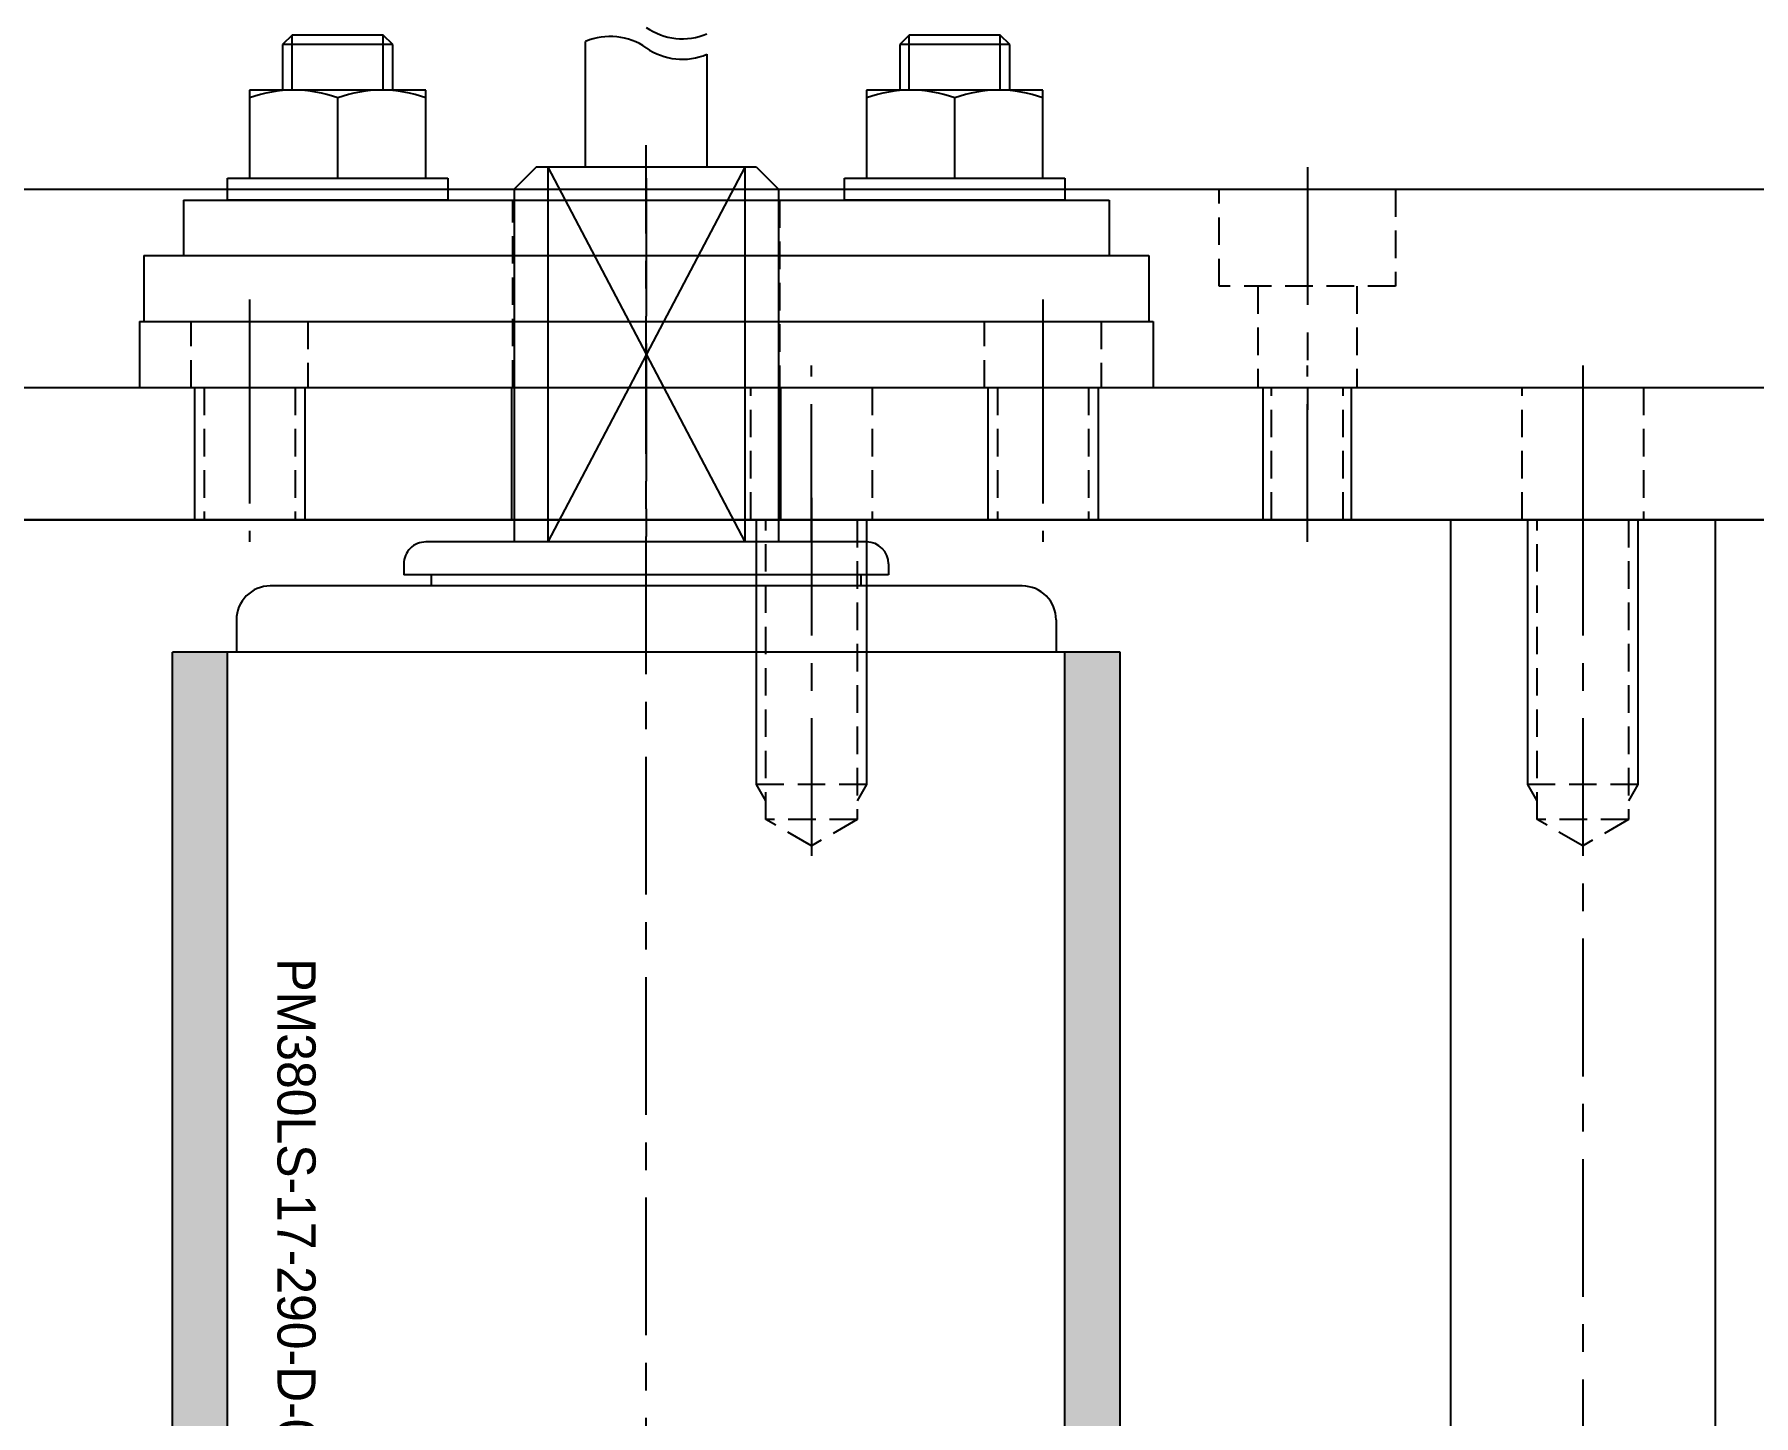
# Model space of a CAD drawing. Header units: inches. Extents: x 0 to 77285, y -118 to 40065.
# Drawn here: x 13172.4 to 13250.4, y 21823.4 to 21886.1 of the extents above; entities that cross this region are included whole.
import ezdxf
from ezdxf.enums import TextEntityAlignment as Align

# ---------------------------------------------------------------- set-up
doc = ezdxf.new("R2010")
doc.units = ezdxf.units.IN
doc.header["$LTSCALE"] = 5
doc.header["$MEASUREMENT"] = 0
doc.linetypes.add('CENTER', pattern=[2, 1.25, -0.25, 0.25, -0.25])
doc.linetypes.add('HIDDEN', pattern=[0.375, 0.25, -0.125])
for name, color, linetype in [('11', 1, 'CENTER'), ('22', 2, 'HIDDEN'), ('4', 4, 'Continuous'), ('44', 4, 'Continuous'), ('55', 5, 'Continuous'), ('77', 40, 'HIDDEN'), ('G', 231, 'Continuous'), ('T', 3, 'Continuous')]:
    doc.layers.add(name, color=color, linetype=linetype)
doc.styles.add('SCI', font='')
doc.styles.get('SCI').set_extended_font_data('Gulim')

# ---------------------------------------------------------------- blocks, each defined once
blk = doc.blocks.new('A$C42c8eb8e')
h = blk.add_hatch(color=256)
h.dxf.hatch_style = 1
h.paths.add_polyline_path([(295, -19), (5, -19), (5, -21.5), (295, -21.5)])
h.paths.add_polyline_path([(295, 21.5), (5, 21.5), (5, 19), (295, 19)])
for p, q in [((5, 21.5), (5, -21.5)), ((295, 21.5), (5, 21.5)), ((295, 19), (5, 19)), ((3.54, 18.6), (5, 18.6)), ((2, 17.06), (2, -17.06)), ((1, 11), (1.5, 11)), ((1.5, 11), (1.5, -11)), ((0, 10), (0, -10)), ((2, 9.75), (1.5, 9.75)), ((-17, 5), (-16, 6)), ((-16, 6), (0, 6)), ((-17, 5), (-17, -5)), ((-17, 4.472), (0, 4.472)), ((-17, -4.472), (0, 4.472)), ((-17, 4.472), (0, -4.472)), ((-22.128, 2.75), (-17, 2.75)), ((-17, -2.75), (-22.708, -2.75)), ((-17, -4.472), (0, -4.472)), ((-17, -5), (-16, -6)), ((-16, -6), (0, -6)), ((2, -9.75), (1.5, -9.75)), ((1, -11), (1.5, -11)), ((3.54, -18.6), (5, -18.6)), ((295, -19), (5, -19)), ((295, -21.5), (5, -21.5))]:
    blk.add_line(p, q)
for centre, radius, start, end in [((3.54, 17.06), 1.54, 90, 180), ((1, 10), 1, 90, 180), ((-25.677, 1.636), 2.848, 324.94441, 23.02674), ((-24.749, 1.636), 2.848, 324.94441, 23.02674), ((-20.086, -1.636), 2.848, 144.94441, 203.02674), ((1, -10), 1, 180, 270), ((3.54, -17.06), 1.54, 180, 270)]:
    blk.add_arc(centre, radius, start, end)
at = {"layer": '11'}
blk.add_line((316, 0), (-18, 0), dxfattribs=at)
at = {"layer": '44', "style": 'SCI'}
blk.add_text('PM380LS-17-290-D-024-JD-UR430A(BLACK)', height=1.73077, dxfattribs=at).set_placement((42.114, -15.869), align=Align.MIDDLE_CENTER)
blk = doc.blocks.new('A$Cf2b6a52b')
for p, q in [((-30, 6), (255, 6)), ((143.9, 0), (143.9, 6)), ((156.1, 0), (156.1, 6)), ((-30, 0), (255, 0))]:
    blk.add_line(p, q)
at = {"layer": '11'}
for p, q in [((150, 8), (150, -2)), ((132, 7), (132, -1)), ((157.5, -1), (157.5, 7)), ((168, 7), (168, -1)), ((180, -1, 0), (180, 7, 0)), ((180, -1, 0), (180, 7, 0)), ((192.5, 7), (192.5, -1))]:
    blk.add_line(p, q, dxfattribs=at)
at = {"layer": '22'}
for p, q in [((129.933, 6), (129.933, 0)), ((134.067, 6), (134.067, 0)), ((165.933, 6), (165.933, 0)), ((170.067, 6), (170.067, 0)), ((178.379, 0, 0), (178.379, 6, 0)), ((181.621, 0, 0), (181.621, 6, 0)), ((189.75, 0), (189.75, 6)), ((195.25, 6), (195.25, 0))]:
    blk.add_line(p, q, dxfattribs=at)
at = {"layer": '77'}
for p, q in [((154.75, 0), (154.75, 6)), ((160.25, 6), (160.25, 0))]:
    blk.add_line(p, q, dxfattribs=at)
at = {"layer": 'T'}
for p, q in [((129.5, 6), (129.5, 0)), ((134.5, 6), (134.5, 0)), ((165.5, 6), (165.5, 0)), ((170.5, 6), (170.5, 0)), ((178, 0, 0), (178, 6, 0)), ((182, 0, 0), (182, 6, 0))]:
    blk.add_line(p, q, dxfattribs=at)
blk = doc.blocks.new('A$C284e43e4')
for p, q in [((-9, -142.5), (-9, 142.5)), ((0, -142.5), (0, 142.5)), ((6, -127.5), (6, 127.5))]:
    blk.add_line(p, q)
at = {"layer": '11'}
blk.add_line((-10, 67.5, 0), (1, 67.5, 0), dxfattribs=at)
at = {"layer": '22'}
for p, q in [((-9, 71.5, 0), (-4.6, 71.5, 0)), ((-4.6, 71.5, 0), (-4.6, 63.5, 0)), ((-4.6, 69.75, 0), (0, 69.75, 0)), ((-4.6, 65.25, 0), (0, 65.25, 0)), ((-4.6, 63.5, 0), (-9, 63.5, 0))]:
    blk.add_line(p, q, dxfattribs=at)
blk = doc.blocks.new('A$C8ed1b21d')
blk.add_line((0, 0), (0, -285))
at = {"layer": '11'}
blk.add_line((-1, -97.5), (15.793, -97.5), dxfattribs=at)
at = {"layer": '22'}
for p, q in [((12, -95), (12, -100)), ((0, -95.433), (13.6, -95.433)), ((13.6, -95.433), (14.793, -97.5)), ((13.6, -95.433), (13.6, -99.567)), ((14.793, -97.5), (13.6, -99.567)), ((13.6, -99.567), (0, -99.567))]:
    blk.add_line(p, q, dxfattribs=at)
at = {"layer": 'T'}
for p, q in [((0, -95), (12, -95)), ((12, -95), (12.75, -95.433)), ((12.75, -99.567), (12, -100)), ((12, -100), (0, -100))]:
    blk.add_line(p, q, dxfattribs=at)
blk = doc.blocks.new('A$Cb8b4a96a')
for p, q in [((0, -6), (0, 6)), ((0, 6), (367, 6)), ((0, -6), (367, -6))]:
    blk.add_line(p, q)
at = {"layer": '11'}
blk.add_line((-1, 0), (368, 0), dxfattribs=at)
at = {"layer": '22'}
for p, q in [((12, 2.5), (12, -2.5)), ((0, 2.067), (13.6, 2.067)), ((13.6, 2.067), (14.793, 0)), ((13.6, 2.067), (13.6, -2.067)), ((14.793, 0), (13.6, -2.067)), ((13.6, -2.067), (0, -2.067))]:
    blk.add_line(p, q, dxfattribs=at)
at = {"layer": 'T'}
for p, q in [((0, 2.5), (12, 2.5)), ((12, 2.5), (12.75, 2.067)), ((12.75, -2.067), (12, -2.5)), ((12, -2.5), (0, -2.5))]:
    blk.add_line(p, q, dxfattribs=at)
blk = doc.blocks.new('A$C9632139dE')
for p, q in [((-5, -3), (-5, 0)), ((41, 0), (-5, 0)), ((41, -3), (41, 0)), ((41, -3), (-5, -3)), ((-4.8, -6), (-4.8, -3)), ((40.8, -6), (40.8, -3)), ((40.8, -6), (-4.8, -6)), ((-3, -8.5), (-3, -6)), ((39, -8.5), (39, -6)), ((39, -8.5), (-3, -8.5)), ((-1, -9.5), (-1, -8.5)), ((-1, -8.5), (9, -8.5)), ((9, -8.5), (9, -9.5)), ((27, -9.5), (27, -8.5)), ((27, -8.5), (37, -8.5)), ((37, -8.5), (37, -9.5)), ((9, -9.5), (-1, -9.5)), ((0, -9.5), (0, -13.5)), ((8, -9.5), (0, -9.5)), ((4, -9.5), (4, -13.143)), ((8, -13.5), (8, -9.5)), ((37, -9.5), (27, -9.5)), ((28, -9.5), (28, -13.5)), ((36, -9.5), (28, -9.5)), ((32, -9.5), (32, -13.143)), ((36, -13.5), (36, -9.5)), ((0, -13.5), (8, -13.5)), ((1.5, -13.5), (1.5, -15.567)), ((6.5, -15.567), (6.5, -13.5)), ((28, -13.5), (36, -13.5)), ((29.5, -13.5), (29.5, -15.567)), ((34.5, -15.567), (34.5, -13.5)), ((1.5, -15.567), (1.933, -16)), ((1.5, -15.567), (6.5, -15.567)), ((6.067, -16), (6.5, -15.567)), ((29.5, -15.567), (29.933, -16)), ((29.5, -15.567), (34.5, -15.567)), ((34.067, -16), (34.5, -15.567)), ((1.933, -16), (6.067, -16)), ((29.933, -16), (34.067, -16))]:
    blk.add_line(p, q)
for centre in [(2, -7.723), (6, -7.723), (30, -7.723), (34, -7.723)]:
    blk.add_arc(centre, 5.777, 249.74384, 290.25616)
at = {"layer": '11'}
for p, q in [((0, -4), (0, 1)), ((18, -9.5), (18, 1)), ((36, -4), (36, 1))]:
    blk.add_line(p, q, dxfattribs=at)
at = {"layer": '22'}
for p, q in [((11.95, -8.5), (11.95, 0)), ((24.05, 0), (24.05, -8.5)), ((-2.65, -3), (-2.65, 0)), ((2.65, 0), (2.65, -3)), ((33.35, -3), (33.35, 0)), ((38.65, 0), (38.65, -3))]:
    blk.add_line(p, q, dxfattribs=at)
at = {"layer": 'T'}
for p, q in [((1.933, -13.5), (1.933, -16)), ((6.067, -13.5), (6.067, -16)), ((29.933, -13.5), (29.933, -16)), ((34.067, -13.5), (34.067, -16))]:
    blk.add_line(p, q, dxfattribs=at)
blk = doc.blocks.new('A$C740f11e8')
for name, p in [('A$C8ed1b21d', (-183.5, 142.5)), ('A$Cb8b4a96a', (-183.5, 80))]:
    blk.add_blockref(name, p)
at = {"rotation": 90}
blk.add_blockref('A$Cf2b6a52b', (-183.5, -112.5), dxfattribs=at)
at = {"layer": '4', "rotation": 270}
blk.add_blockref('A$C9632139dE', (-189.5, 55.5), dxfattribs=at)
at = {"layer": '55'}
blk.add_blockref('A$C42c8eb8e', (-182.5, 37.5), dxfattribs=at)
at = {"layer": 'G'}
blk.add_blockref('A$C284e43e4', (-189.5, 0), dxfattribs=at)
blk = doc.blocks.new('A$Ca5de7116')
blk.add_blockref('A$C740f11e8', (0, 0))

msp = doc.modelspace()

# ---------------------------------------------------------------- block references
at = {"rotation": 270}
msp.add_blockref('A$Ca5de7116', (13162.6504291, 21680.55047629), dxfattribs=at)

doc.saveas('drawing.dxf')
